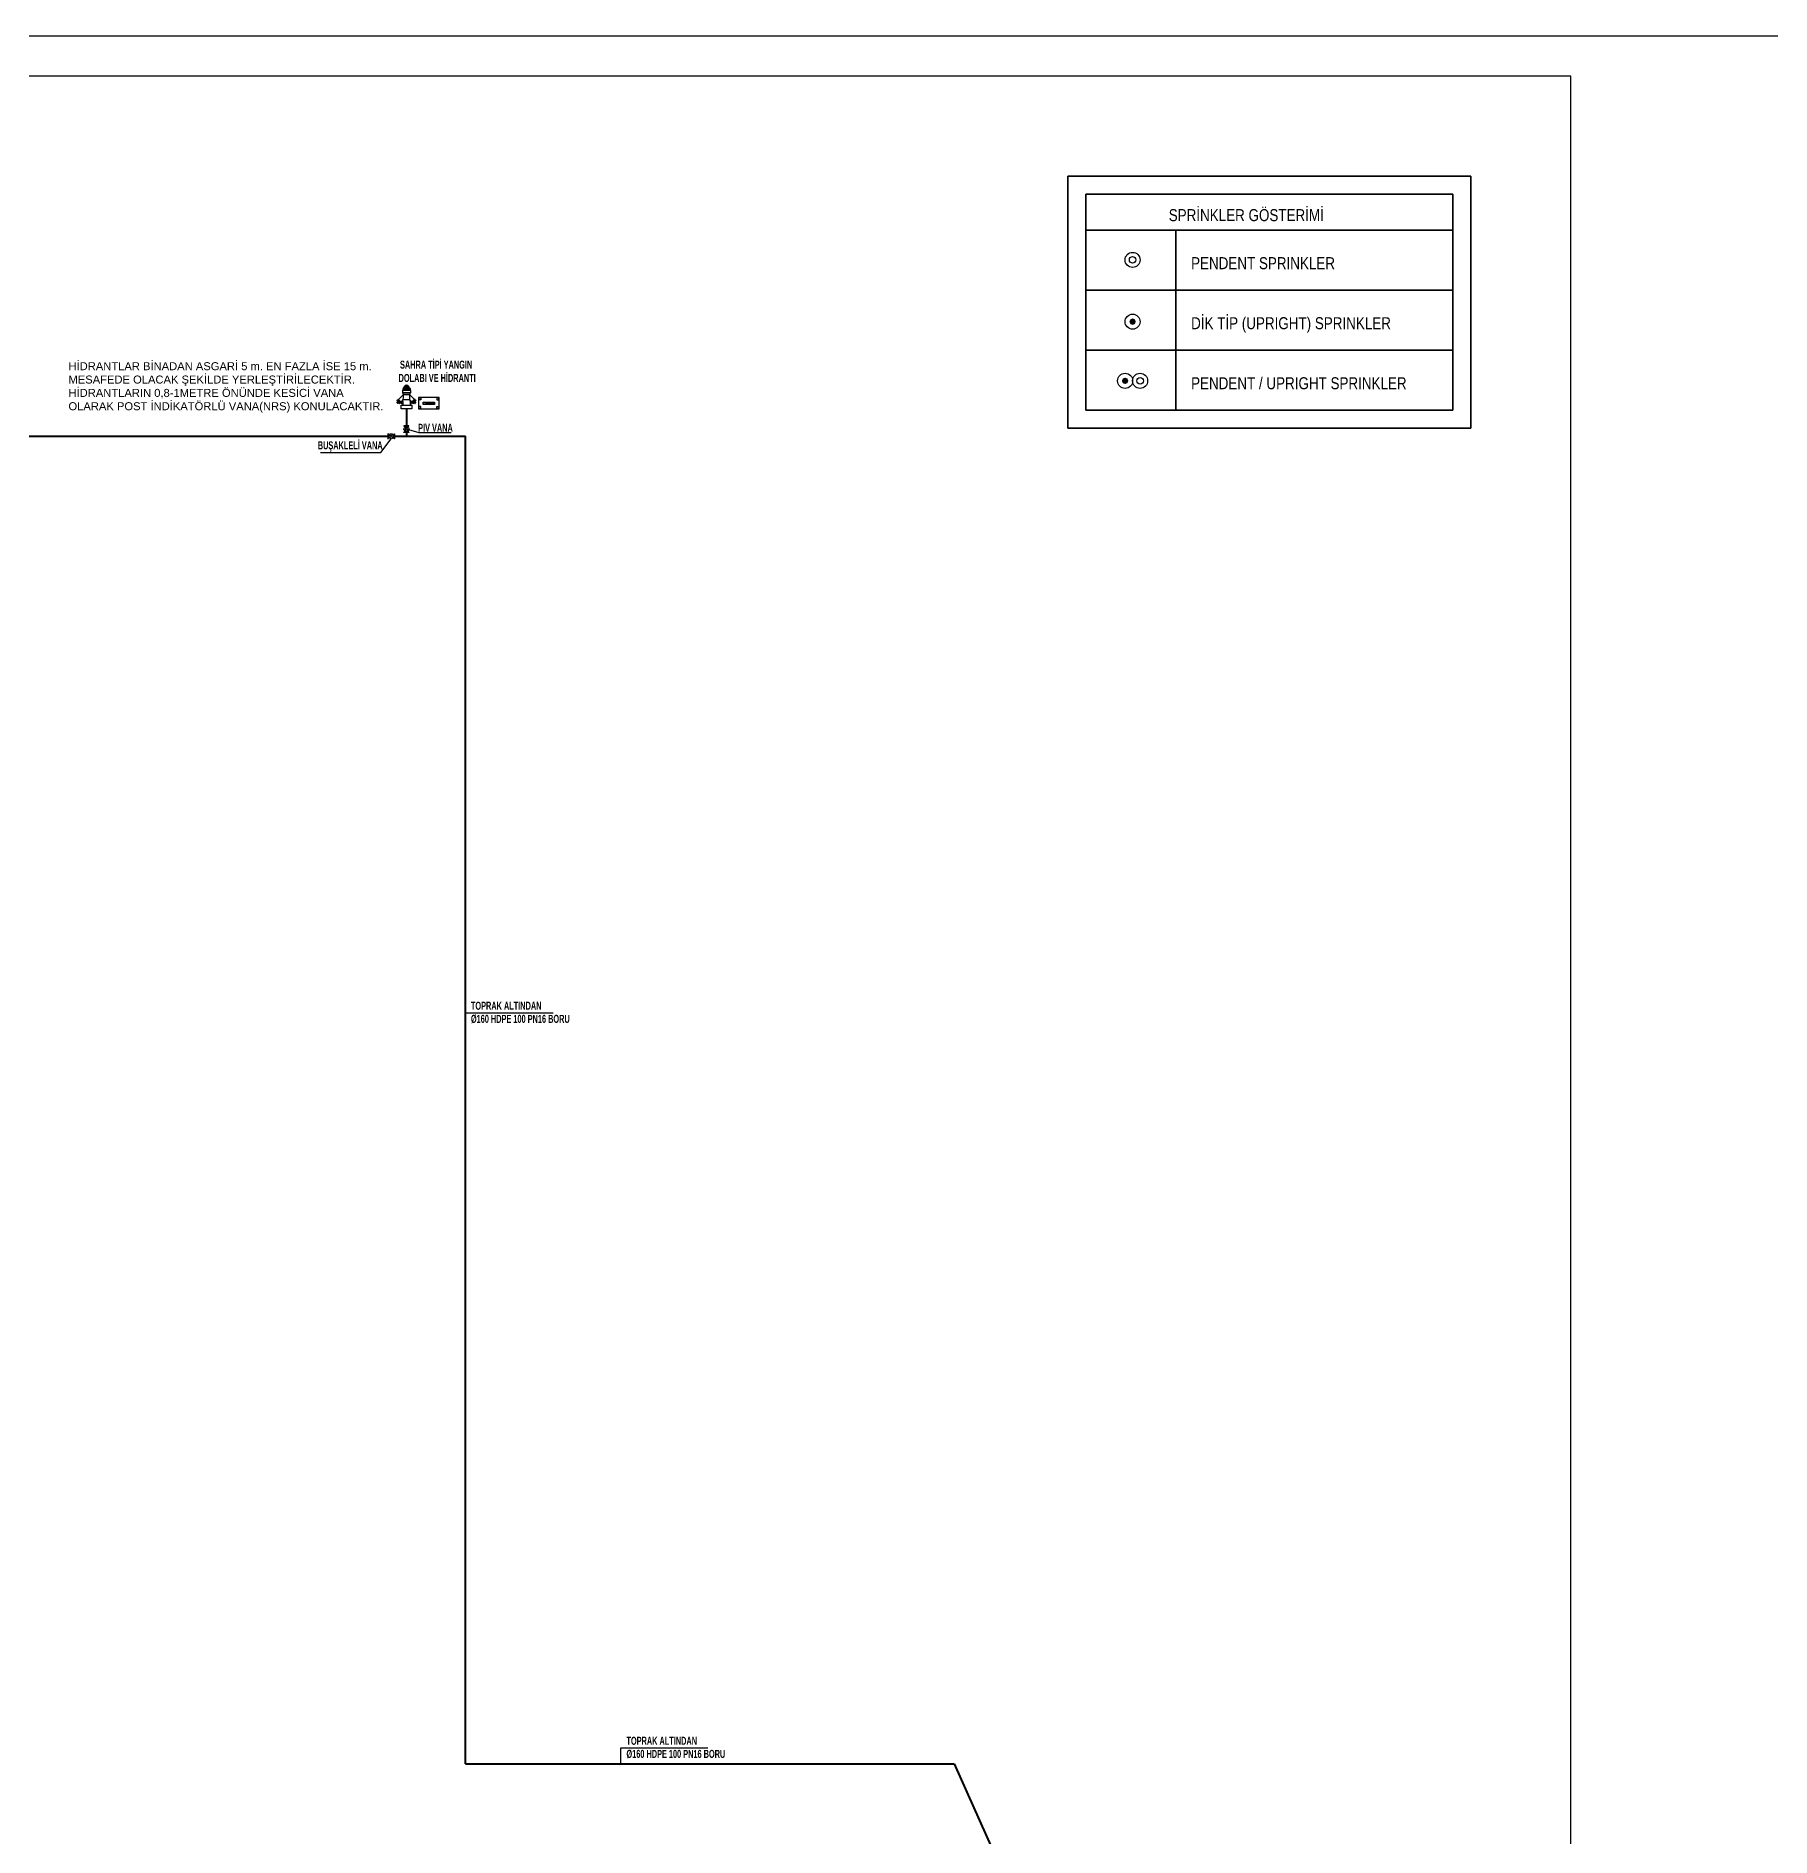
# Model space of a CAD drawing. Header units: centimetres. Extents: x 394264 to 551709, y 50011 to 59011.
# Drawn here: x 498230 to 502564, y 54511 to 59011 of the extents above; entities that cross this region are included whole.
import ezdxf
from ezdxf.enums import TextEntityAlignment as Align

# ---------------------------------------------------------------- set-up
doc = ezdxf.new("R2010")
doc.units = ezdxf.units.CM
for name, color, linetype, lineweight in [('-M-YNGN-ZON7-SPR-', 7, 'Continuous', 30), ('0-KRCN-YNG-YAZI', 71, 'Continuous', 35), ('0-KRCN-Z-ANTET', 71, 'Continuous', 30), ('0-MEK-SHT-YAZI-ÇAP-TEMSU', 81, 'Continuous', 30), ('0-MEK-YNG-BORU', 1, 'boruYLINE', 40), ('0-MEK-YNG-CIHAZ', 4, 'Continuous', 30), ('0-MEK-YNG-KURESEL VANA', 4, 'Continuous', 25), ('0-MEK-YNG-YAZI', 71, 'Continuous', 35), ('0-MEK-Z-ANTET', 71, 'Continuous', 30), ('3-ME-01', 26, 'boruYLINE', 35)]:
    doc.layers.add(name, color=color, linetype=linetype, lineweight=lineweight)
doc.layers.add('0-MEK-WIPEOUT', color=7, linetype='Continuous', lineweight=15, plot=False)
doc.styles.add('CAP', font='ARIALNB.TTF')
doc.styles.get("Standard").update_dxf_attribs({"font": 'arial.ttf'})
doc.styles.add('YAZI', font='arial.ttf', dxfattribs={"width": 0.6, "height": 40})
doc.linetypes.add('boruYLINE', pattern='A,50,-0.8,["Y",CAP,S=7,R=0,X=0,Y=-3],-7', length=57.8)

# ---------------------------------------------------------------- blocks, each defined once
blk = doc.blocks.new('G$CF1021D0B')
at = {"color": 4}
blk.add_wipeout([(-17, -12), (-18, -15), (-20, -15), (-20, 15), (-18, 15), (-17, 12), (-12, 9), (-11, 10), (-10, 11), (-9, 12), (-8, 13), (-6, 14), (-4, 14), (-2, 15), (0, 15), (1, 15), (2, 15), (4, 15), (5, 14), (7, 13), (8, 13), (9, 12), (11, 11), (12, 10), (12, 9), (17, 12), (18, 15), (20, 15), (20, -15), (18, -15), (17, -12), (16, -11), (12, -9), (12, -9), (11, -10), (10, -11), (10, -12), (9, -12), (8, -13), (7, -13), (6, -14), (6, -14), (5, -14), (3, -15), (1, -15), (0, -15), (0, -15), (-2, -15), (-4, -15), (-4, -14), (-6, -14), (-6, -14), (-8, -13), (-9, -12), (-10, -11), (-11, -10), (-12, -9), (-12, -9)], dxfattribs=at).dxf.layer = '0-MEK-WIPEOUT'
at = {"layer": '0-MEK-YNG-KURESEL VANA'}
for p, q in [((-5, 3), (-17, 12)), ((-17, -12), (-17, 12)), ((4, 4), (17, 12)), ((17, -12), (17, 12)), ((-17, -12), (-5, -3)), ((17, -12), (4, -4))]:
    blk.add_line(p, q, dxfattribs=at)
for points in [[(-18, 15), (-20, 15), (-20, -15), (-18, -15)], [(18, 15), (20, 15), (20, -15), (18, -15)]]:
    blk.add_lwpolyline(points, close=True, dxfattribs=at)
at = {"layer": '0-MEK-YNG-KURESEL VANA', "const_width": 2}
for points in [[(0, 6), (0, 15)], [(0, -15), (0, -6)]]:
    blk.add_lwpolyline(points, dxfattribs=at)
at = {"layer": '0-MEK-YNG-KURESEL VANA'}
for radius in [15, 5.68]:
    blk.add_circle((0, 0), radius, dxfattribs=at)
blk = doc.blocks.new('SAHRA TİPİ YANGIN DOLABI VE HİDRANTI')
at = {"layer": '0-MEK-SHT-YAZI-ÇAP-TEMSU', "linetype": 'Continuous'}
blk.add_line((268, -1), (76, -1), dxfattribs=at)
at = {"layer": '0-MEK-YNG-BORU', "ltscale": 30}
blk.add_line((0, 142), (0, 41), dxfattribs=at)
at = {"layer": '0-MEK-YNG-CIHAZ'}
for p, q in [((-48, 199), (-18, 229)), ((-18, 239), (-19, 239)), ((-18, 267), (-18, 264)), ((-18, 267), (20, 267)), ((-18, 258), (-18, 261)), ((-18, 255), (-18, 255)), ((-18, 229), (18, 229)), ((-12, 274), (15, 274)), ((48, 199), (18, 229)), ((20, 239), (19, 239)), ((20, 267), (20, 264)), ((20, 258), (20, 261)), ((20, 255), (20, 255)), ((-54, 193), (-51, 196)), ((-35, 181), (-38, 178)), ((-19, 198), (-32, 184)), ((-19, 198), (19, 198)), ((19, 198), (32, 184)), ((35, 181), (38, 178)), ((54, 193), (51, 196)), ((196, 210), (72, 210)), ((72, 210), (72, 142)), ((72, 142), (196, 142)), ((75, 208), (86, 208)), ((75, 196), (75, 208)), ((86, 196), (75, 196)), ((86, 156), (75, 156)), ((75, 156), (75, 145)), ((75, 145), (86, 145)), ((86, 208), (86, 196)), ((86, 145), (86, 156)), ((100, 169), (100, 183)), ((100, 183), (169, 183)), ((100, 171), (168, 182)), ((168, 171), (100, 171)), ((169, 169), (100, 169)), ((115, 172), (167, 181)), ((167, 172), (115, 172)), ((129, 173), (165, 179)), ((165, 173), (129, 173)), ((143, 174), (164, 178)), ((164, 174), (143, 174)), ((157, 175), (163, 176)), ((163, 175), (157, 175)), ((163, 176), (163, 175)), ((164, 178), (164, 174)), ((165, 179), (165, 173)), ((167, 181), (167, 172)), ((168, 182), (168, 171)), ((169, 183), (169, 169)), ((194, 208), (183, 208)), ((183, 208), (183, 196)), ((183, 196), (194, 196)), ((183, 145), (183, 156)), ((183, 156), (194, 156)), ((194, 145), (183, 145)), ((194, 196), (194, 208)), ((194, 156), (194, 145)), ((196, 142), (196, 210))]:
    blk.add_line(p, q, dxfattribs=at)
for points in [[(-22, 239), (-22, 255), (25, 255), (25, 239)], [(-22, 239), (22, 239), (22, 236), (-22, 236)], [(-20, 264), (23, 264), (23, 261), (-20, 261)], [(-20, 258), (23, 258), (23, 255), (-20, 255)], [(-58, 192), (-55, 195), (-37, 176), (-40, 173)], [(-52, 198), (-49, 201), (-31, 182), (-34, 179)], [(-32, 142), (-32, 164), (32, 164), (32, 142)], [(52, 198), (49, 201), (31, 182), (34, 179)], [(58, 192), (55, 195), (37, 176), (40, 173)]]:
    blk.add_lwpolyline(points, close=True, dxfattribs=at)
for points in [[(-18, 267), (-12, 274)], [(20, 267), (15, 274), (15, 276), (-12, 276)], [(-12, 274), (-12, 276)], [(-22, 187), (-22, 164)], [(22, 187), (22, 164)]]:
    blk.add_lwpolyline(points, dxfattribs=at)
for points in [[(-52, 185), (-46, 180), (-50, 176, -0.414214), (-53, 176), (-55, 179, -0.414214), (-55, 182)], [(-22, 179), (-22, 172), (-26, 172, -0.414214), (-29, 174), (-29, 177, -0.414214), (-26, 179)], [(22, 179), (22, 172), (26, 172, 0.414214), (29, 174), (29, 177, 0.414214), (26, 179)], [(52, 185), (46, 180), (50, 176, 0.414214), (53, 176), (55, 179, 0.414214), (55, 182)]]:
    blk.add_lwpolyline(points, format="xyb", close=True, dxfattribs=at)
for centre, radius, start, end in [((-111, 216), 93.7, 341.7681, 12.076), ((1, 270), 14.7, 25.4783, 154.5217), ((111, 216), 93.7, 167.924, 198.2319)]:
    blk.add_arc(centre, radius, start, end, dxfattribs=at)
at = {"layer": '0-MEK-SHT-YAZI-ÇAP-TEMSU', "linetype": 'Continuous', "style": 'CAP', "width": 0.7}
for s, p in [('SAHRA TİPİ YANGIN ', (184, 384, 50738)), ('DOLABI VE HİDRANTI', (184, 304, 50738)), ('PIV VANA', (174, 5, 50738))]:
    blk.add_text(s, height=48, dxfattribs=at).set_placement(p, align=Align.CENTER)
at = {"layer": '3-ME-01', "rotation": 270}
blk.add_blockref('G$CF1021D0B', (0, 21), dxfattribs=at)
at = {"layer": '0-MEK-SHT-YAZI-ÇAP-TEMSU', "linetype": 'Continuous'}
blk.add_line((76, -1), (0, 21), dxfattribs=at)
at = {"layer": '0-MEK-YNG-BORU', "ltscale": 30}
blk.add_line((0, 0), (0, -22), dxfattribs=at)

msp = doc.modelspace()

# ---------------------------------------------------------------- linework, layer by layer
at = {"layer": '-M-YNGN-ZON7-SPR-', "color": 1, "linetype": 'Continuous'}
for centre in [(500969.2, 58451.9), (500969.2, 58297.5), (500950.5, 58149.7), (500988, 58149.7)]:
    msp.add_circle(centre, 18.8, dxfattribs=at)
at = {"layer": '-M-YNGN-ZON7-SPR-', "ltscale": 10}
msp.add_circle((500969.2, 58451.9), 8.06, dxfattribs=at)
at = {"layer": '-M-YNGN-ZON7-SPR-', "linetype": 'Continuous'}
msp.add_circle((500988, 58149.7), 8.06, dxfattribs=at)
at = {"layer": '-M-YNGN-ZON7-SPR-', "ltscale": 10}
for points in [[(500963.5, 58303.2), (500977.3, 58297.5), (500961.2, 58297.5), (500974.9, 58291.8)], [(500961.2, 58297.5), (500974.9, 58291.8), (500963.5, 58291.8), (500969.2, 58289.4)], [(500969.2, 58305.6), (500974.9, 58303.2), (500963.5, 58303.2), (500977.3, 58297.5)]]:
    msp.add_solid(points, dxfattribs=at)
at = {"layer": '-M-YNGN-ZON7-SPR-', "linetype": 'Continuous'}
for points in [[(500942.4, 58149.7), (500944.8, 58155.4), (500944.8, 58144), (500950.5, 58157.7)], [(500944.8, 58144), (500950.5, 58157.7), (500950.5, 58141.6), (500956.2, 58155.4)], [(500950.5, 58141.6), (500956.2, 58155.4), (500956.2, 58144), (500958.5, 58149.7)]]:
    msp.add_solid(points, dxfattribs=at)
at = {"layer": '0-KRCN-YNG-YAZI'}
for p, q in [((500807.4, 58661.3), (500807.4, 58031.3)), ((500807.4, 58661.3), (501814.1, 58661.3)), ((501814.1, 58031.3), (501814.1, 58661.3)), ((500852.4, 58616.3), (500852.4, 58076.3)), ((500852.4, 58616.3), (501769.1, 58616.3)), ((501769.1, 58076.3), (501769.1, 58616.3)), ((500852.4, 58526.3), (501769.1, 58526.3)), ((501077.4, 58526.3), (501077.4, 58076.3)), ((500852.4, 58376.3), (501769.1, 58376.3)), ((500852.4, 58226.3), (501769.1, 58226.3)), ((500852.4, 58076.3), (501769.1, 58076.3)), ((500807.4, 58031.3), (501814.1, 58031.3))]:
    msp.add_line(p, q, dxfattribs=at)
at = {"layer": '0-KRCN-Z-ANTET'}
for points in [[(394264.1, 50011.3), (551709.3, 50011.3), (551709.3, 59011.3), (394264.1, 59011.3)], [(470564.1, 50111.3), (502064.1, 50111.3), (502064.1, 58911.3), (470564.1, 58911.3)]]:
    msp.add_lwpolyline(points, close=True, dxfattribs=at)
at = {"layer": '0-MEK-SHT-YAZI-ÇAP-TEMSU', "linetype": 'Continuous'}
for p, q in [((498940, 57971), (499091.3, 57971)), ((499302.5, 56570.8), (499521.9, 56570.8)), ((499691, 54734.2), (499908.2, 54734.2)), ((499691, 54694), (499691, 54734.2))]:
    msp.add_line(p, q, dxfattribs=at)
at = {"layer": '0-MEK-YNG-BORU', "ltscale": 2}
for p, q in [((499302.5, 54694), (500523.8, 54694)), ((500523.8, 54694), (500929.2, 53785.7))]:
    msp.add_line(p, q, dxfattribs=at)

# ---------------------------------------------------------------- texts
at = {"layer": '0-KRCN-YNG-YAZI', "color": 61, "style": 'YAZI', "width": 0.8}
for s, p in [('SPRİNKLER GÖSTERİMİ', (501059.5, 58548.7, 278.6)), ('PENDENT SPRINKLER', (501115.4, 58428.7, 278.6)), ('DİK TİP (UPRIGHT) SPRINKLER', (501115.4, 58278.7)), ('PENDENT / UPRIGHT SPRINKLER', (501115.4, 58128.7))]:
    msp.add_text(s, height=30, dxfattribs=at).set_placement(p)
at = {"layer": '0-MEK-SHT-YAZI-ÇAP-TEMSU', "linetype": 'Continuous', "style": 'CAP', "width": 0.7}
msp.add_text('BUŞAKLELİ VANA ', height=20, dxfattribs=at).set_placement((499017.1, 57978.6, 21140.9), align=Align.CENTER)
for s, p in [('TOPRAK ALTINDAN', (499316.1, 56578.2)), ('Ø160 HDPE 100 PN16 BORU', (499316.1, 56545.5)), ('TOPRAK ALTINDAN', (499704.7, 54741.6)), ('Ø160 HDPE 100 PN16 BORU', (499704.7, 54708.9))]:
    msp.add_text(s, height=20, dxfattribs=at).set_placement(p)
at = {"layer": '0-MEK-YNG-YAZI', "insert": (498310.7, 58070.2), "char_height": 20, "width": 804.516, "attachment_point": 7}
msp.add_mtext('\\fArial|b0|i0|c162;HİDRANTLAR BİNADAN ASGARİ 5 m. EN FAZLA İSE 15 m. MESAFEDE OLACAK ŞEKİLDE YERLEŞTİRİLECEKTİR.\\PHİDRANTLARIN 0,8-1METRE ÖNÜNDE KESİCİ VANA OLARAK POST İNDİKATÖRLÜ VANA(NRS) KONULACAKTIR.', dxfattribs=at)

# ---------------------------------------------------------------- next in the draw order: block references
at = {"layer": '0-MEK-Z-ANTET', "ltscale": 1.5, "xscale": 0.4166666666666667, "yscale": 0.4166666666666667, "zscale": 0.4166666666666667, "rotation": 359.9999999999999}
msp.add_blockref('SAHRA TİPİ YANGIN DOLABI VE HİDRANTI', (499155.1, 58020.2), dxfattribs=at)

# ---------------------------------------------------------------- next in the draw order: linework, layer by layer
at = {"layer": '0-MEK-YNG-BORU', "ltscale": 2}
for p, q in [((493593.3, 58011.2), (499111.5, 58011.2)), ((499124.9, 58011.2), (499302.5, 58011.2)), ((499302.5, 54694), (499302.5, 58011.2))]:
    msp.add_line(p, q, dxfattribs=at)

# ---------------------------------------------------------------- next in the draw order: block references
at = {"layer": '3-ME-01', "xscale": 0.4166666666666667, "yscale": 0.4166666666666667, "zscale": 0.4166666666666667, "rotation": 359.9999999999999}
msp.add_blockref('G$CF1021D0B', (499116.6, 58011.3), dxfattribs=at)

# ---------------------------------------------------------------- next in the draw order: linework, layer by layer
at = {"layer": '0-MEK-SHT-YAZI-ÇAP-TEMSU', "linetype": 'Continuous'}
msp.add_line((499091.3, 57971), (499116.6, 58005), dxfattribs=at)

doc.saveas('drawing.dxf')
